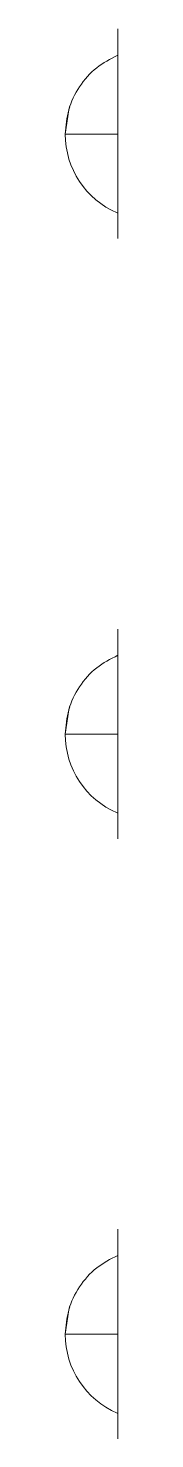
# Model space of a CAD drawing. Extents: x 222 to 1672, y 144 to 807.
# Drawn here: x 568.87 to 569.37, y 457.88 to 471.28 of the extents above; entities that cross this region are included whole.
import ezdxf

# ---------------------------------------------------------------- set-up
doc = ezdxf.new("R2010")
doc.units = 0
doc.header["$LTSCALE"] = 2
doc.header["$MEASUREMENT"] = 0
doc.layers.get('0').update_dxf_attribs({"linetype": 'CONTINUOUS'})

msp = doc.modelspace()

# ---------------------------------------------------------------- linework, layer by layer
at = {"linetype": 'Continuous', "lineweight": 5, "flags": 128}
for points in [[(568.91568, 470.53681), (568.90655, 470.50807), (568.87291, 470.2767)], [(569.37291, 470.2767), (569.26643, 470.2767), (569.16898, 470.2767), (569.08268, 470.2767), (569.00937, 470.2767), (568.95065, 470.2767), (568.90778, 470.2767), (568.88168, 470.2767), (568.87291, 470.2767)], [(568.91568, 464.83681), (568.90655, 464.80807), (568.87291, 464.5767)], [(569.37291, 464.5767), (569.26643, 464.5767), (569.16898, 464.5767), (569.08268, 464.5767), (569.00937, 464.5767), (568.95065, 464.5767), (568.90778, 464.5767), (568.88168, 464.5767), (568.87291, 464.5767)], [(568.91568, 459.13681), (568.90655, 459.10807), (568.87291, 458.8767)], [(569.37291, 458.8767), (569.26643, 458.8767), (569.16898, 458.8767), (569.08268, 458.8767), (569.00937, 458.8767), (568.95065, 458.8767), (568.90778, 458.8767), (568.88168, 458.8767), (568.87291, 458.8767)]]:
    msp.add_lwpolyline(points, dxfattribs=at)
at = {"linetype": 'Continuous', "lineweight": 5}
for centre in [(569.68541, 470.27671), (569.68541, 464.57671), (569.68541, 458.87671)]:
    msp.add_arc(centre, 0.8125, 180.000464, 247.029219, dxfattribs=at)
for points, knots in [([(569.3729, 471.2679), (569.3729, 471.27088), (569.3729, 471.28945), (569.3729, 471.21283), (569.3729, 471.03921), (569.37291, 470.76962), (569.37291, 470.44764), (569.3729, 470.1824), (569.37291, 470.03963), (569.37292, 470.00557)], [0, 0, 0, 0, 0.03473036, 0.21639814, 0.39806642, 0.57973422, 0.76140104, 0.9430691, 1, 1, 1, 1]), ([(569.3729, 471.02671), (569.30348, 470.99074), (569.16151, 470.91718), (569.0003, 470.73344), (568.89269, 470.51396), (568.87941, 470.35462), (568.87291, 470.2767)], [0, 0, 0, 0, 0.24451337, 0.49999725, 0.75547898, 1, 1, 1, 1]), ([(569.37292, 470.00557), (569.37292, 469.90017), (569.37292, 469.68937), (569.37292, 469.45043), (569.37292, 469.29935), (569.37292, 469.28893), (569.37292, 469.28417)], [0, 0, 0, 0, 0.26017143, 0.52034387, 0.7805164, 1, 1, 1, 1]), ([(569.3729, 465.5679), (569.3729, 465.57088), (569.3729, 465.58945), (569.3729, 465.51283), (569.3729, 465.33921), (569.37291, 465.06962), (569.37291, 464.74764), (569.3729, 464.4824), (569.37291, 464.33963), (569.37292, 464.30557)], [0, 0, 0, 0, 0.03473036, 0.21639817, 0.39806646, 0.57973429, 0.76140303, 0.94306909, 1, 1, 1, 1]), ([(569.3729, 465.32671), (569.30348, 465.29074), (569.16152, 465.21718), (569.0003, 465.03344), (568.89269, 464.81396), (568.87941, 464.65462), (568.87291, 464.5767)], [0, 0, 0, 0, 0.244515598, 0.499996804, 0.755478758, 1, 1, 1, 1]), ([(569.37292, 464.30557), (569.37292, 464.20017), (569.37292, 463.98937), (569.37292, 463.75043), (569.37292, 463.59935), (569.37292, 463.58894), (569.37292, 463.58417)], [0, 0, 0, 0, 0.26017143, 0.52034387, 0.7805164, 1, 1, 1, 1]), ([(569.3729, 459.86789), (569.3729, 459.87087), (569.3729, 459.88946), (569.3729, 459.81283), (569.3729, 459.63921), (569.37291, 459.36962), (569.37291, 459.04764), (569.3729, 458.7824), (569.37291, 458.63963), (569.37292, 458.60557)], [0, 0, 0, 0, 0.03473059, 0.21639862, 0.39806638, 0.57973421, 0.761402, 0.94307007, 1, 1, 1, 1]), ([(569.3729, 459.6267), (569.30348, 459.59074), (569.16151, 459.51718), (569.0003, 459.33344), (568.89269, 459.11396), (568.87941, 458.95462), (568.87291, 458.8767)], [0, 0, 0, 0, 0.24451385, 0.49999822, 0.75548044, 1, 1, 1, 1]), ([(569.37292, 458.60557), (569.37292, 458.50017), (569.37292, 458.28937), (569.37292, 458.05043), (569.37292, 457.89935), (569.37292, 457.88893), (569.37292, 457.88417)], [0, 0, 0, 0, 0.26017261, 0.52034392, 0.78051633, 1, 1, 1, 1])]:
    msp.add_open_spline(points, degree=3, knots=knots, dxfattribs=at)

doc.saveas('drawing.dxf')
